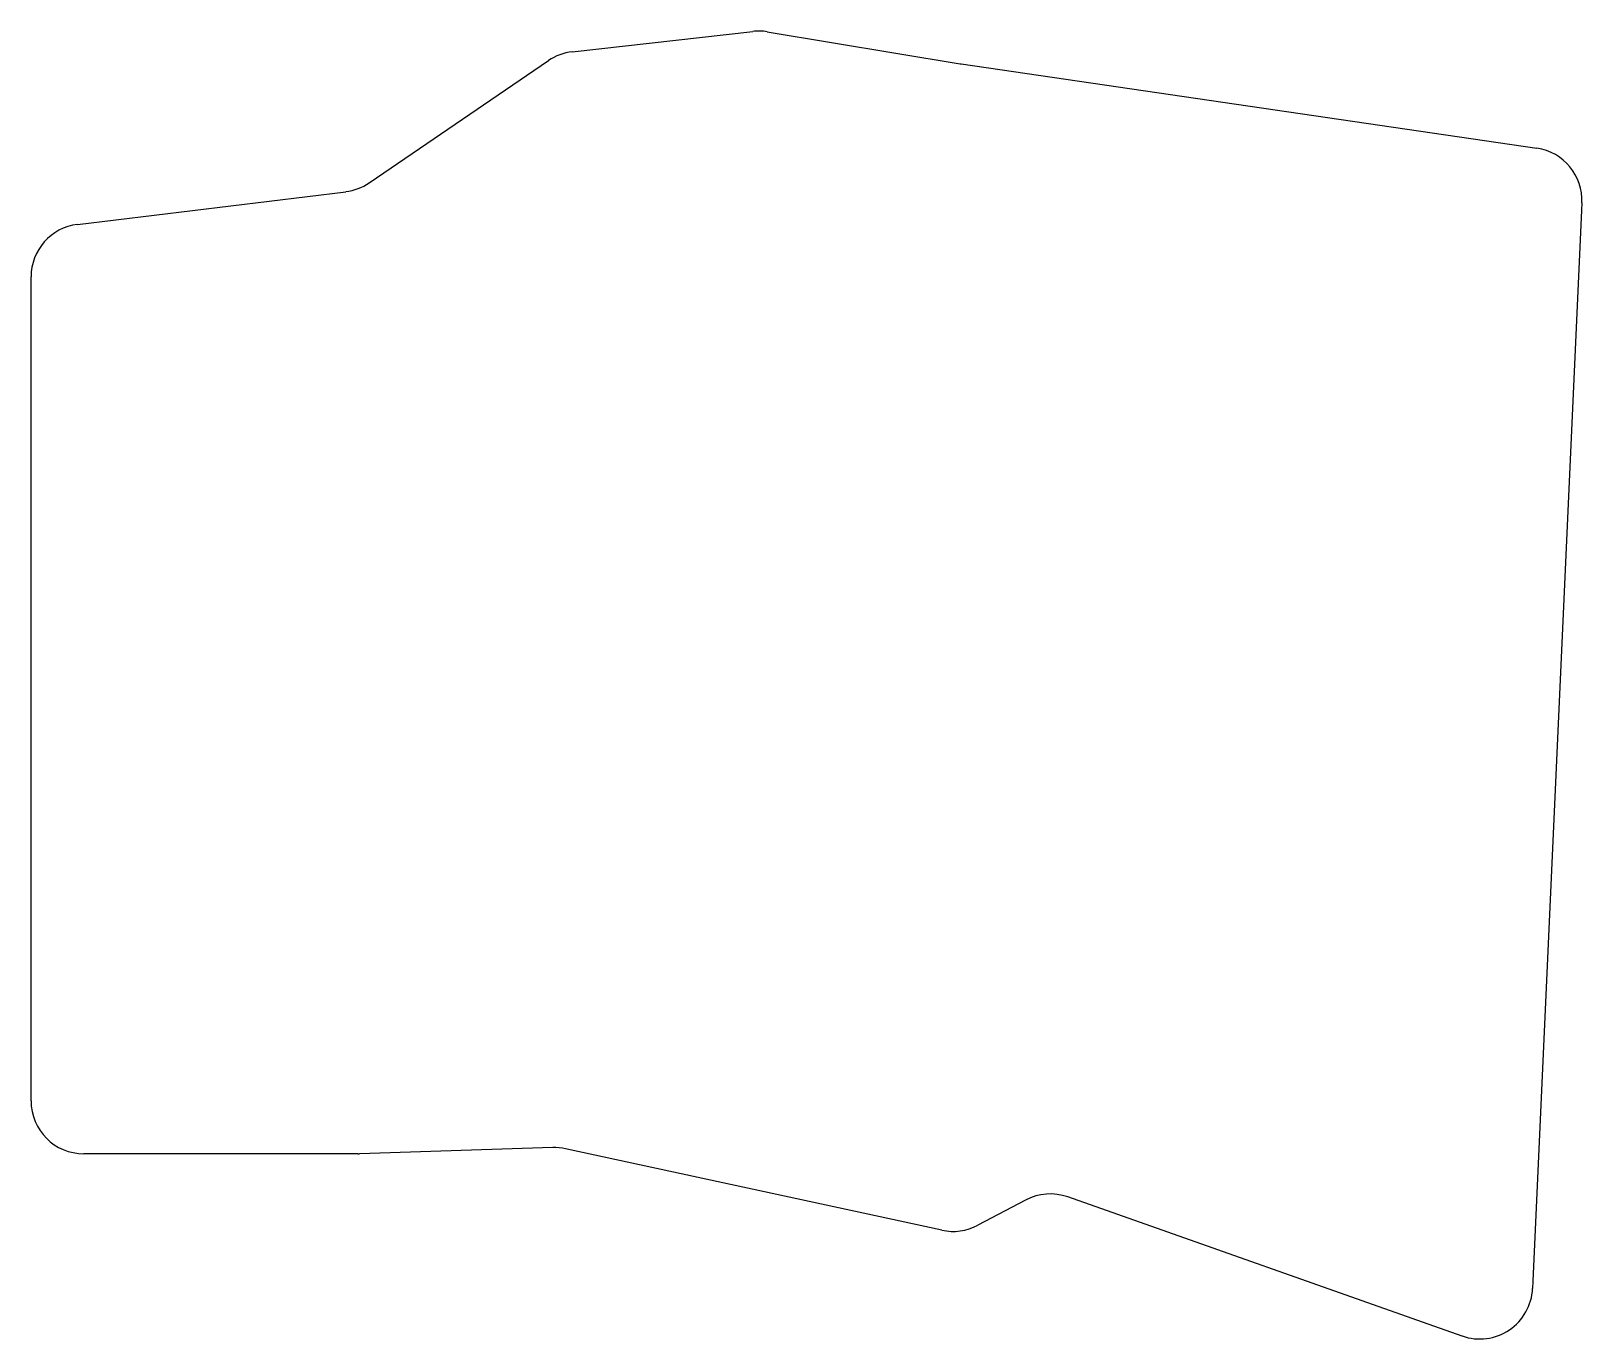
# Model space of a CAD drawing. Header units: millimetres. Extents: x -12 to 135, y -18 to 106.
import ezdxf

# ---------------------------------------------------------------- set-up
doc = ezdxf.new("R2010")
doc.units = ezdxf.units.MM

msp = doc.modelspace()

# ---------------------------------------------------------------- linework, layer by layer
for p, q in [((39.23, 104.29), (56.31, 106.22)), ((57.69, 106.19), (75.95, 103.16)), ((20, 91.88), (36.98, 103.45)), ((76.05, 103.14), (130.53, 95.16)), ((-7.61, 87.94), (17.8, 91.05)), ((134.79, 89.98), (130.12, -12.76)), ((-12, 5), (-12, 82.98)), ((18.92, 0), (-7, 0)), ((37.39, 0.58), (19.08, 0)), ((74.22, -7.23), (38.6, 0.47)), ((82.13, -4.38), (77.61, -6.77)), ((123.47, -17.25), (86.13, -4.08))]:
    msp.add_line(p, q)
for centre, start, end in [((56.87, 101.25), 80.5866, 96.456), ((39.79, 99.32), 96.456, 124.2775), ((76.77, 108.09), 260.5866, 261.6593), ((129.8, 90.21), 357.3976, 81.6593), ((17.19, 96.02), 276.9885, 304.2775), ((-7, 82.98), 96.9885, 180), ((-7, 5), 180, 270), ((18.92, 5), 270, 271.8087), ((37.54, -4.42), 77.7941, 91.8087), ((84.47, -8.8), 70.5827, 117.865), ((75.27, -2.35), 257.7941, 297.865), ((125.13, -12.53), 250.5827, 357.3976)]:
    msp.add_arc(centre, 5, start, end)

doc.saveas('drawing.dxf')
